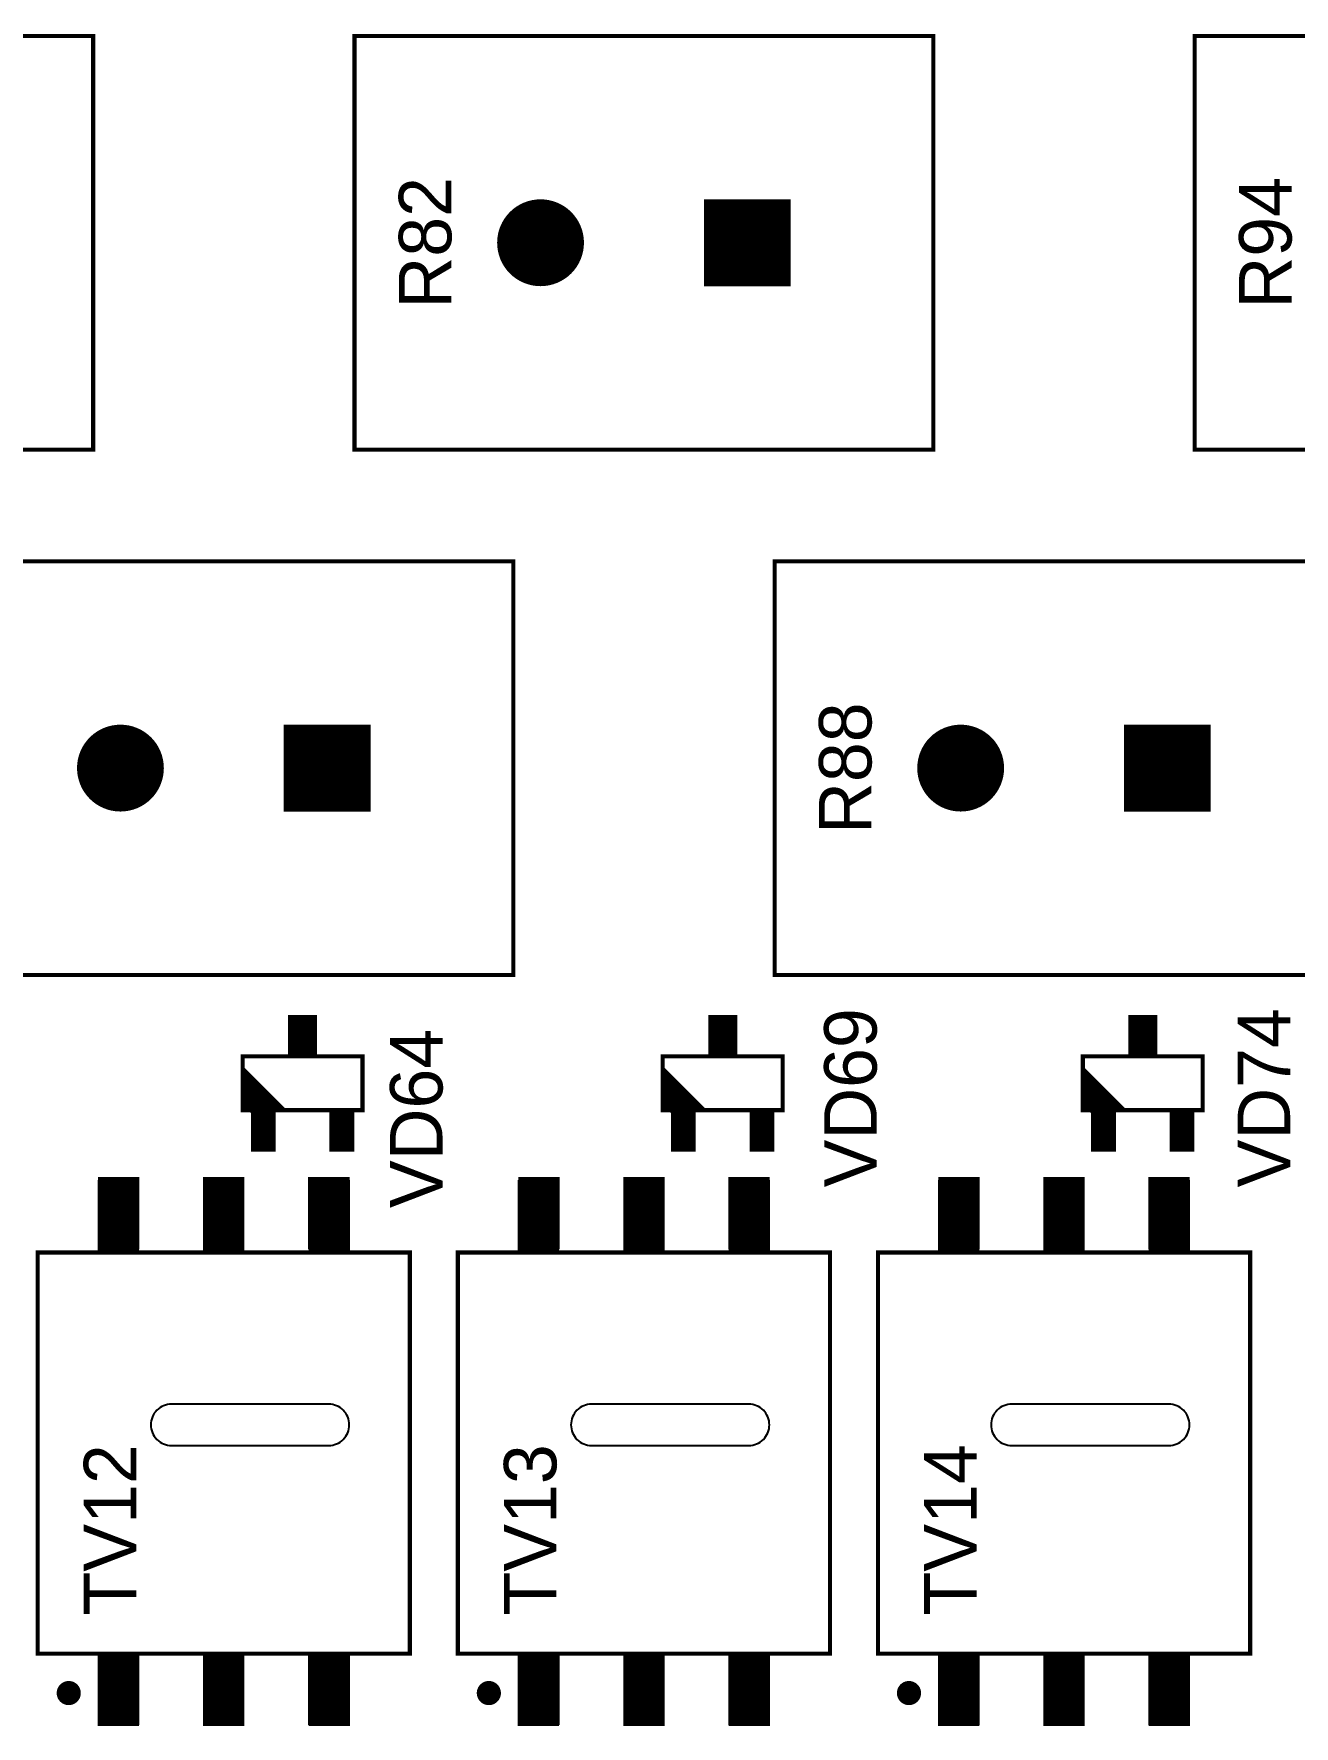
# Model space of a CAD drawing. Extents: x 25 to 880, y 8 to 306.
# Drawn here: x 255.5 to 293.6, y 154.8 to 206 of the extents above; entities that cross this region are included whole.
import ezdxf
from ezdxf.enums import TextEntityAlignment as Align

# ---------------------------------------------------------------- set-up
doc = ezdxf.new("R2010")
doc.units = 0
doc.header["$MEASUREMENT"] = 0
for name, color, linetype in [('BOARD', 7, 'Continuous'), ('TOP', 7, 'Continuous'), ('TOP_ASY', 7, 'Continuous')]:
    doc.layers.add(name, color=color, linetype=linetype)

msp = doc.modelspace()

# ---------------------------------------------------------------- linework, layer by layer
at = {"layer": 'BOARD'}
for points in [[(259.635, 163.3313), (264.385, 163.3313, 0.414214), (265.01, 163.9563, 0.414214), (264.385, 164.5813), (259.635, 164.5813, 0.414214), (259.01, 163.9563, 0.414214)], [(272.335, 163.3313), (277.085, 163.3313, 0.414214), (277.71, 163.9563, 0.414214), (277.085, 164.5813), (272.335, 164.5813, 0.414214), (271.71, 163.9563, 0.414214)], [(285.035, 163.3313), (289.785, 163.3313, 0.414214), (290.41, 163.9563, 0.414214), (289.785, 164.5813), (285.035, 164.5813, 0.414214), (284.41, 163.9563, 0.414214)]]:
    msp.add_lwpolyline(points, format="xyb", close=True, dxfattribs=at)
at = {"layer": 'TOP', "const_width": 0.125}
for points in [[(271.9475, 199.675, 1), (269.635, 199.675, 1)], [(259.2475, 183.8, 1), (256.935, 183.8, 1)], [(284.6475, 183.8, 1), (282.335, 183.8, 1)]]:
    msp.add_lwpolyline(points, format="xyb", close=True, dxfattribs=at)
for points in [[(269.9225, 198.9125), (269.9225, 200.4375)], [(270.0475, 198.79), (270.0475, 200.56)], [(270.1725, 198.6987), (270.1725, 200.6512)], [(270.2975, 198.63), (270.2975, 200.72)], [(270.4225, 198.58), (270.4225, 200.77)], [(270.5475, 198.545), (270.5475, 200.805)], [(270.6725, 198.525), (270.6725, 200.825)], [(270.7975, 198.52), (270.7975, 200.83)], [(270.9225, 198.5262), (270.9225, 200.8237)], [(271.0475, 198.5487), (271.0475, 200.8013)], [(271.1725, 198.5838), (271.1725, 200.7662)], [(271.2975, 198.6362), (271.2975, 200.7137)], [(271.4225, 198.7075), (271.4225, 200.6425)], [(271.5475, 198.8012), (271.5475, 200.5487)], [(271.6725, 198.9275), (271.6725, 200.4225)], [(275.9225, 198.5188), (275.9225, 200.8313)], [(276.0475, 198.5188), (276.0475, 200.8313)], [(276.1725, 198.5188), (276.1725, 200.8313)], [(276.2975, 198.5188), (276.2975, 200.8313)], [(276.4225, 198.5188), (276.4225, 200.8313)], [(276.5475, 198.5188), (276.5475, 200.8313)], [(276.6725, 198.5188), (276.6725, 200.8313)], [(276.7975, 198.5188), (276.7975, 200.8313)], [(276.9225, 198.5188), (276.9225, 200.8313)], [(277.0475, 198.5188), (277.0475, 200.8313)], [(277.1725, 198.5188), (277.1725, 200.8313)], [(277.2975, 198.5188), (277.2975, 200.8313)], [(277.4225, 198.5188), (277.4225, 200.8313)], [(277.5475, 198.5188), (277.5475, 200.8313)], [(277.6725, 198.5188), (277.6725, 200.8313)], [(277.7975, 198.5188), (277.7975, 200.8313)], [(277.9225, 198.5188), (277.9225, 200.8313)], [(278.0475, 198.5188), (278.0475, 200.8313)], [(278.1725, 198.5188), (278.1725, 200.8313)], [(269.6725, 199.3837), (269.6725, 199.9662)], [(269.7975, 199.085), (269.7975, 200.265)], [(271.7975, 199.1062), (271.7975, 200.2438)], [(271.9225, 199.4363), (271.9225, 199.9137)], [(257.2975, 182.96), (257.2975, 184.64)], [(257.4225, 182.8575), (257.4225, 184.7425)], [(257.5475, 182.78), (257.5475, 184.82)], [(257.6725, 182.7225), (257.6725, 184.8775)], [(257.7975, 182.6825), (257.7975, 184.9175)], [(257.9225, 182.6562), (257.9225, 184.9437)], [(258.0475, 182.645), (258.0475, 184.955)], [(258.1725, 182.6475), (258.1725, 184.9525)], [(258.2975, 182.6625), (258.2975, 184.9375)], [(258.4225, 182.6925), (258.4225, 184.9075)], [(258.5475, 182.7388), (258.5475, 184.8613)], [(258.6725, 182.8013), (258.6725, 184.7988)], [(258.7975, 182.885), (258.7975, 184.715)], [(258.9225, 182.9975), (258.9225, 184.6025)], [(263.2975, 182.6438), (263.2975, 184.9563)], [(263.4225, 182.6438), (263.4225, 184.9563)], [(263.5475, 182.6438), (263.5475, 184.9563)], [(263.6725, 182.6438), (263.6725, 184.9563)], [(263.7975, 182.6438), (263.7975, 184.9563)], [(263.9225, 182.6438), (263.9225, 184.9563)], [(264.0475, 182.6438), (264.0475, 184.9563)], [(264.1725, 182.6438), (264.1725, 184.9563)], [(264.2975, 182.6438), (264.2975, 184.9563)], [(264.4225, 182.6438), (264.4225, 184.9563)], [(264.5475, 182.6438), (264.5475, 184.9563)], [(264.6725, 182.6438), (264.6725, 184.9563)], [(264.7975, 182.6438), (264.7975, 184.9563)], [(264.9225, 182.6438), (264.9225, 184.9563)], [(265.0475, 182.6438), (265.0475, 184.9563)], [(265.1725, 182.6438), (265.1725, 184.9563)], [(265.2975, 182.6438), (265.2975, 184.9563)], [(265.4225, 182.6438), (265.4225, 184.9563)], [(282.6725, 182.9837), (282.6725, 184.6163)], [(282.7975, 182.875), (282.7975, 184.725)], [(282.9225, 182.7937), (282.9225, 184.8063)], [(283.0475, 182.7325), (283.0475, 184.8675)], [(283.1725, 182.6887), (283.1725, 184.9112)], [(283.2975, 182.6612), (283.2975, 184.9387)], [(283.4225, 182.6463), (283.4225, 184.9538)], [(283.5475, 182.6463), (283.5475, 184.9538)], [(283.6725, 182.6587), (283.6725, 184.9412)], [(283.7975, 182.6863), (283.7975, 184.9137)], [(283.9225, 182.7275), (283.9225, 184.8725)], [(284.0475, 182.7875), (284.0475, 184.8125)], [(284.1725, 182.8663), (284.1725, 184.7337)], [(284.2975, 182.9712), (284.2975, 184.6287)], [(288.6725, 182.6438), (288.6725, 184.9563)], [(288.7975, 182.6438), (288.7975, 184.9563)], [(288.9225, 182.6438), (288.9225, 184.9563)], [(289.0475, 182.6438), (289.0475, 184.9563)], [(289.1725, 182.6438), (289.1725, 184.9563)], [(289.2975, 182.6438), (289.2975, 184.9563)], [(289.4225, 182.6438), (289.4225, 184.9563)], [(289.5475, 182.6438), (289.5475, 184.9563)], [(289.6725, 182.6438), (289.6725, 184.9563)], [(289.7975, 182.6438), (289.7975, 184.9563)], [(289.9225, 182.6438), (289.9225, 184.9563)], [(290.0475, 182.6438), (290.0475, 184.9563)], [(290.1725, 182.6438), (290.1725, 184.9563)], [(290.2975, 182.6438), (290.2975, 184.9563)], [(290.4225, 182.6438), (290.4225, 184.9563)], [(290.5475, 182.6438), (290.5475, 184.9563)], [(290.6725, 182.6438), (290.6725, 184.9563)], [(290.7975, 182.6438), (290.7975, 184.9563)], [(257.0475, 183.3038), (257.0475, 184.2962)], [(257.1725, 183.0987), (257.1725, 184.5012)], [(259.0475, 183.15), (259.0475, 184.45)], [(259.1725, 183.3913), (259.1725, 184.2088)], [(282.4225, 183.36), (282.4225, 184.24)], [(282.5475, 183.1325), (282.5475, 184.4675)], [(284.4225, 183.115), (284.4225, 184.485)], [(284.5475, 183.33), (284.5475, 184.27)], [(263.2975, 175.15), (263.2975, 176.275)], [(263.4225, 175.15), (263.4225, 176.275)], [(263.5475, 175.15), (263.5475, 176.275)], [(263.6725, 175.15), (263.6725, 176.275)], [(263.7975, 175.15), (263.7975, 176.275)], [(276.0475, 175.15), (276.0475, 176.275)], [(276.1725, 175.15), (276.1725, 176.275)], [(276.2975, 175.15), (276.2975, 176.275)], [(276.4225, 175.15), (276.4225, 176.275)], [(276.5475, 175.15), (276.5475, 176.275)], [(288.7975, 175.15), (288.7975, 176.275)], [(288.9225, 175.15), (288.9225, 176.275)], [(289.0475, 175.15), (289.0475, 176.275)], [(289.1725, 175.15), (289.1725, 176.275)], [(289.2975, 175.15), (289.2975, 176.275)], [(262.1725, 172.275), (262.1725, 173.4)], [(262.2975, 172.275), (262.2975, 173.4)], [(262.4225, 172.275), (262.4225, 173.4)], [(262.5475, 172.275), (262.5475, 173.4)], [(262.6725, 172.275), (262.6725, 173.4)], [(264.5475, 172.275), (264.5475, 173.4)], [(264.6725, 172.275), (264.6725, 173.4)], [(264.7975, 172.275), (264.7975, 173.4)], [(264.9225, 172.275), (264.9225, 173.4)], [(265.0475, 172.275), (265.0475, 173.4)], [(274.7975, 172.275), (274.7975, 173.4)], [(274.9225, 172.275), (274.9225, 173.4)], [(275.0475, 172.275), (275.0475, 173.4)], [(275.1725, 172.275), (275.1725, 173.4)], [(275.2975, 172.275), (275.2975, 173.4)], [(275.4225, 172.275), (275.4225, 173.4)], [(277.1725, 172.275), (277.1725, 173.4)], [(277.2975, 172.275), (277.2975, 173.4)], [(277.4225, 172.275), (277.4225, 173.4)], [(277.5475, 172.275), (277.5475, 173.4)], [(277.6725, 172.275), (277.6725, 173.4)], [(277.7975, 172.275), (277.7975, 173.4)], [(287.5475, 172.275), (287.5475, 173.4)], [(287.6725, 172.275), (287.6725, 173.4)], [(287.7975, 172.275), (287.7975, 173.4)], [(287.9225, 172.275), (287.9225, 173.4)], [(288.0475, 172.275), (288.0475, 173.4)], [(289.9225, 172.275), (289.9225, 173.4)], [(290.0475, 172.275), (290.0475, 173.4)], [(290.1725, 172.275), (290.1725, 173.4)], [(290.2975, 172.275), (290.2975, 173.4)], [(290.4225, 172.275), (290.4225, 173.4)], [(257.5475, 169.3187), (257.5475, 171.3812)], [(257.6725, 169.3187), (257.6725, 171.3812)], [(257.7975, 169.3187), (257.7975, 171.3812)], [(257.9225, 169.3187), (257.9225, 171.3812)], [(258.0475, 169.3187), (258.0475, 171.3812)], [(258.1725, 169.3187), (258.1725, 171.3812)], [(258.2975, 169.3187), (258.2975, 171.3812)], [(258.4225, 169.3187), (258.4225, 171.3812)], [(258.5475, 169.3187), (258.5475, 171.3812)], [(260.6725, 169.3187), (260.6725, 171.3812)], [(260.7975, 169.3187), (260.7975, 171.3812)], [(260.9225, 169.3187), (260.9225, 171.3812)], [(261.0475, 169.3187), (261.0475, 171.3812)], [(261.1725, 169.3187), (261.1725, 171.3812)], [(261.2975, 169.3187), (261.2975, 171.3812)], [(261.4225, 169.3187), (261.4225, 171.3812)], [(261.5475, 169.3187), (261.5475, 171.3812)], [(261.6725, 169.3187), (261.6725, 171.3812)], [(263.9225, 169.3187), (263.9225, 171.3812)], [(264.0475, 169.3187), (264.0475, 171.3812)], [(264.1725, 169.3187), (264.1725, 171.3812)], [(264.2975, 169.3187), (264.2975, 171.3812)], [(264.4225, 169.3187), (264.4225, 171.3812)], [(264.5475, 169.3187), (264.5475, 171.3812)], [(264.6725, 169.3187), (264.6725, 171.3812)], [(264.7975, 169.3187), (264.7975, 171.3812)], [(264.9225, 169.3187), (264.9225, 171.3812)], [(270.2975, 169.3187), (270.2975, 171.3812)], [(270.4225, 169.3187), (270.4225, 171.3812)], [(270.5475, 169.3187), (270.5475, 171.3812)], [(270.6725, 169.3187), (270.6725, 171.3812)], [(270.7975, 169.3187), (270.7975, 171.3812)], [(270.9225, 169.3187), (270.9225, 171.3812)], [(271.0475, 169.3187), (271.0475, 171.3812)], [(271.1725, 169.3187), (271.1725, 171.3812)], [(271.2975, 169.3187), (271.2975, 171.3812)], [(273.4225, 169.3187), (273.4225, 171.3812)], [(273.5475, 169.3187), (273.5475, 171.3812)], [(273.6725, 169.3187), (273.6725, 171.3812)], [(273.7975, 169.3187), (273.7975, 171.3812)], [(273.9225, 169.3187), (273.9225, 171.3812)], [(274.0475, 169.3187), (274.0475, 171.3812)], [(274.1725, 169.3187), (274.1725, 171.3812)], [(274.2975, 169.3187), (274.2975, 171.3812)], [(274.4225, 169.3187), (274.4225, 171.3812)], [(276.5475, 169.3187), (276.5475, 171.3812)], [(276.6725, 169.3187), (276.6725, 171.3812)], [(276.7975, 169.3187), (276.7975, 171.3812)], [(276.9225, 169.3187), (276.9225, 171.3812)], [(277.0475, 169.3187), (277.0475, 171.3812)], [(277.1725, 169.3187), (277.1725, 171.3812)], [(277.2975, 169.3187), (277.2975, 171.3812)], [(277.4225, 169.3187), (277.4225, 171.3812)], [(277.5475, 169.3187), (277.5475, 171.3812)], [(282.9225, 169.3187), (282.9225, 171.3812)], [(283.0475, 169.3187), (283.0475, 171.3812)], [(283.1725, 169.3187), (283.1725, 171.3812)], [(283.2975, 169.3187), (283.2975, 171.3812)], [(283.4225, 169.3187), (283.4225, 171.3812)], [(283.5475, 169.3187), (283.5475, 171.3812)], [(283.6725, 169.3187), (283.6725, 171.3812)], [(283.7975, 169.3187), (283.7975, 171.3812)], [(283.9225, 169.3187), (283.9225, 171.3812)], [(286.1725, 169.3187), (286.1725, 171.3812)], [(286.2975, 169.3187), (286.2975, 171.3812)], [(286.4225, 169.3187), (286.4225, 171.3812)], [(286.5475, 169.3187), (286.5475, 171.3812)], [(286.6725, 169.3187), (286.6725, 171.3812)], [(286.7975, 169.3187), (286.7975, 171.3812)], [(286.9225, 169.3187), (286.9225, 171.3812)], [(287.0475, 169.3187), (287.0475, 171.3812)], [(287.1725, 169.3187), (287.1725, 171.3812)], [(289.2975, 169.3187), (289.2975, 171.3812)], [(289.4225, 169.3187), (289.4225, 171.3812)], [(289.5475, 169.3187), (289.5475, 171.3812)], [(289.6725, 169.3187), (289.6725, 171.3812)], [(289.7975, 169.3187), (289.7975, 171.3812)], [(289.9225, 169.3187), (289.9225, 171.3812)], [(290.0475, 169.3187), (290.0475, 171.3812)], [(290.1725, 169.3187), (290.1725, 171.3812)], [(290.2975, 169.3187), (290.2975, 171.3812)], [(257.5475, 154.9437), (257.5475, 157.0062)], [(257.6725, 154.9437), (257.6725, 157.0062)], [(257.7975, 154.9437), (257.7975, 157.0062)], [(257.9225, 154.9437), (257.9225, 157.0062)], [(258.0475, 154.9437), (258.0475, 157.0062)], [(258.1725, 154.9437), (258.1725, 157.0062)], [(258.2975, 154.9437), (258.2975, 157.0062)], [(258.4225, 154.9437), (258.4225, 157.0062)], [(258.5475, 154.9437), (258.5475, 157.0062)], [(260.6725, 154.9437), (260.6725, 157.0062)], [(260.7975, 154.9437), (260.7975, 157.0062)], [(260.9225, 154.9437), (260.9225, 157.0062)], [(261.0475, 154.9437), (261.0475, 157.0062)], [(261.1725, 154.9437), (261.1725, 157.0062)], [(261.2975, 154.9437), (261.2975, 157.0062)], [(261.4225, 154.9437), (261.4225, 157.0062)], [(261.5475, 154.9437), (261.5475, 157.0062)], [(261.6725, 154.9437), (261.6725, 157.0062)], [(263.9225, 154.9437), (263.9225, 157.0062)], [(264.0475, 154.9437), (264.0475, 157.0062)], [(264.1725, 154.9437), (264.1725, 157.0062)], [(264.2975, 154.9437), (264.2975, 157.0062)], [(264.4225, 154.9437), (264.4225, 157.0062)], [(264.5475, 154.9437), (264.5475, 157.0062)], [(264.6725, 154.9437), (264.6725, 157.0062)], [(264.7975, 154.9437), (264.7975, 157.0062)], [(264.9225, 154.9437), (264.9225, 157.0062)], [(270.2975, 154.9437), (270.2975, 157.0062)], [(270.4225, 154.9437), (270.4225, 157.0062)], [(270.5475, 154.9437), (270.5475, 157.0062)], [(270.6725, 154.9437), (270.6725, 157.0062)], [(270.7975, 154.9437), (270.7975, 157.0062)], [(270.9225, 154.9437), (270.9225, 157.0062)], [(271.0475, 154.9437), (271.0475, 157.0062)], [(271.1725, 154.9437), (271.1725, 157.0062)], [(271.2975, 154.9437), (271.2975, 157.0062)], [(273.4225, 154.9437), (273.4225, 157.0062)], [(273.5475, 154.9437), (273.5475, 157.0062)], [(273.6725, 154.9437), (273.6725, 157.0062)], [(273.7975, 154.9437), (273.7975, 157.0062)], [(273.9225, 154.9437), (273.9225, 157.0062)], [(274.0475, 154.9437), (274.0475, 157.0062)], [(274.1725, 154.9437), (274.1725, 157.0062)], [(274.2975, 154.9437), (274.2975, 157.0062)], [(274.4225, 154.9437), (274.4225, 157.0062)], [(276.5475, 154.9437), (276.5475, 157.0062)], [(276.6725, 154.9437), (276.6725, 157.0062)], [(276.7975, 154.9437), (276.7975, 157.0062)], [(276.9225, 154.9437), (276.9225, 157.0062)], [(277.0475, 154.9437), (277.0475, 157.0062)], [(277.1725, 154.9437), (277.1725, 157.0062)], [(277.2975, 154.9437), (277.2975, 157.0062)], [(277.4225, 154.9437), (277.4225, 157.0062)], [(277.5475, 154.9437), (277.5475, 157.0062)], [(282.9225, 154.9437), (282.9225, 157.0062)], [(283.0475, 154.9437), (283.0475, 157.0062)], [(283.1725, 154.9437), (283.1725, 157.0062)], [(283.2975, 154.9437), (283.2975, 157.0062)], [(283.4225, 154.9437), (283.4225, 157.0062)], [(283.5475, 154.9437), (283.5475, 157.0062)], [(283.6725, 154.9437), (283.6725, 157.0062)], [(283.7975, 154.9437), (283.7975, 157.0062)], [(283.9225, 154.9437), (283.9225, 157.0062)], [(286.1725, 154.9437), (286.1725, 157.0062)], [(286.2975, 154.9437), (286.2975, 157.0062)], [(286.4225, 154.9437), (286.4225, 157.0062)], [(286.5475, 154.9437), (286.5475, 157.0062)], [(286.6725, 154.9437), (286.6725, 157.0062)], [(286.7975, 154.9437), (286.7975, 157.0062)], [(286.9225, 154.9437), (286.9225, 157.0062)], [(287.0475, 154.9437), (287.0475, 157.0062)], [(287.1725, 154.9437), (287.1725, 157.0062)], [(289.2975, 154.9437), (289.2975, 157.0062)], [(289.4225, 154.9437), (289.4225, 157.0062)], [(289.5475, 154.9437), (289.5475, 157.0062)], [(289.6725, 154.9437), (289.6725, 157.0062)], [(289.7975, 154.9437), (289.7975, 157.0062)], [(289.9225, 154.9437), (289.9225, 157.0062)], [(290.0475, 154.9437), (290.0475, 157.0062)], [(290.1725, 154.9437), (290.1725, 157.0062)], [(290.2975, 154.9437), (290.2975, 157.0062)]]:
    msp.add_lwpolyline(points, dxfattribs=at)
for points in [[(278.1975, 198.5188), (275.885, 198.5188), (275.885, 200.8313), (278.1975, 200.8313)], [(265.4975, 182.6438), (263.185, 182.6438), (263.185, 184.9563), (265.4975, 184.9563)], [(290.8975, 182.6438), (288.585, 182.6438), (288.585, 184.9563), (290.8975, 184.9563)], [(263.91, 175.15), (263.285, 175.15), (263.285, 176.275), (263.91, 176.275)], [(276.61, 175.15), (275.985, 175.15), (275.985, 176.275), (276.61, 176.275)], [(289.31, 175.15), (288.685, 175.15), (288.685, 176.275), (289.31, 176.275)], [(262.7225, 172.275), (262.0975, 172.275), (262.0975, 173.4), (262.7225, 173.4)], [(265.0975, 172.275), (264.4725, 172.275), (264.4725, 173.4), (265.0975, 173.4)], [(275.4225, 172.275), (274.7975, 172.275), (274.7975, 173.4), (275.4225, 173.4)], [(277.7975, 172.275), (277.1725, 172.275), (277.1725, 173.4), (277.7975, 173.4)], [(288.1225, 172.275), (287.4975, 172.275), (287.4975, 173.4), (288.1225, 173.4)], [(290.4975, 172.275), (289.8725, 172.275), (289.8725, 173.4), (290.4975, 173.4)], [(258.6037, 169.3187), (257.4787, 169.3187), (257.4787, 171.3812), (258.6037, 171.3812)], [(261.7787, 169.3187), (260.6537, 169.3187), (260.6537, 171.3812), (261.7787, 171.3812)], [(264.9537, 169.3187), (263.8287, 169.3187), (263.8287, 171.3812), (264.9537, 171.3812)], [(271.3037, 169.3187), (270.1787, 169.3187), (270.1787, 171.3812), (271.3037, 171.3812)], [(274.4787, 169.3187), (273.3537, 169.3187), (273.3537, 171.3812), (274.4787, 171.3812)], [(277.6538, 169.3187), (276.5287, 169.3187), (276.5287, 171.3812), (277.6538, 171.3812)], [(284.0037, 169.3187), (282.8787, 169.3187), (282.8787, 171.3812), (284.0037, 171.3812)], [(287.1787, 169.3187), (286.0537, 169.3187), (286.0537, 171.3812), (287.1787, 171.3812)], [(290.3537, 169.3187), (289.2287, 169.3187), (289.2287, 171.3812), (290.3537, 171.3812)], [(258.6037, 154.9437), (257.4787, 154.9437), (257.4787, 157.0062), (258.6037, 157.0062)], [(261.7787, 154.9437), (260.6537, 154.9437), (260.6537, 157.0062), (261.7787, 157.0062)], [(264.9537, 154.9437), (263.8287, 154.9437), (263.8287, 157.0062), (264.9537, 157.0062)], [(271.3037, 154.9437), (270.1787, 154.9437), (270.1787, 157.0062), (271.3037, 157.0062)], [(274.4787, 154.9437), (273.3537, 154.9437), (273.3537, 157.0062), (274.4787, 157.0062)], [(277.6538, 154.9437), (276.5287, 154.9437), (276.5287, 157.0062), (277.6538, 157.0062)], [(284.0037, 154.9437), (282.8787, 154.9437), (282.8787, 157.0062), (284.0037, 157.0062)], [(287.1787, 154.9437), (286.0537, 154.9437), (286.0537, 157.0062), (287.1787, 157.0062)], [(290.3537, 154.9437), (289.2287, 154.9437), (289.2287, 157.0062), (290.3537, 157.0062)]]:
    msp.add_lwpolyline(points, close=True, dxfattribs=at)
at = {"layer": 'TOP_ASY', "const_width": 0.125}
for points in [[(257.2662, 193.425), (239.7662, 193.425), (239.7662, 205.925), (257.2662, 205.925)], [(282.6662, 193.425), (265.1662, 193.425), (265.1662, 205.925), (282.6662, 205.925)], [(308.0662, 193.425), (290.5662, 193.425), (290.5662, 205.925), (308.0662, 205.925)], [(278.2912, 198.425), (275.7912, 198.425), (275.7912, 200.925), (278.2912, 200.925)], [(269.9662, 177.55), (252.4662, 177.55), (252.4662, 190.05), (269.9662, 190.05)], [(295.3662, 177.55), (277.8662, 177.55), (277.8662, 190.05), (295.3662, 190.05)], [(265.5912, 182.55), (263.0912, 182.55), (263.0912, 185.05), (265.5912, 185.05)], [(290.9912, 182.55), (288.4912, 182.55), (288.4912, 185.05), (290.9912, 185.05)], [(263.2225, 175.15), (263.2225, 176.275), (263.9725, 176.275), (263.9725, 175.15)], [(275.9225, 175.15), (275.9225, 176.275), (276.6725, 176.275), (276.6725, 175.15)], [(288.6225, 175.15), (288.6225, 176.275), (289.3725, 176.275), (289.3725, 175.15)], [(265.41, 173.4625), (261.785, 173.4625), (261.785, 175.0875), (265.41, 175.0875)], [(278.11, 173.4625), (274.485, 173.4625), (274.485, 175.0875), (278.11, 175.0875)], [(290.81, 173.4625), (287.185, 173.4625), (287.185, 175.0875), (290.81, 175.0875)], [(264.4725, 173.4), (264.4725, 172.275), (265.0975, 172.275), (265.0975, 173.4)], [(277.1725, 173.4), (277.1725, 172.275), (277.7975, 172.275), (277.7975, 173.4)], [(289.8725, 173.4), (289.8725, 172.275), (290.4975, 172.275), (290.4975, 173.4)], [(257.4662, 169.2875), (257.4662, 171.2875), (258.5913, 171.2875), (258.5913, 169.2875)], [(260.6537, 169.2875), (260.6537, 171.2875), (261.7787, 171.2875), (261.7787, 169.2875)], [(263.8412, 169.2875), (263.8412, 171.2875), (264.9662, 171.2875), (264.9662, 169.2875)], [(270.1662, 169.2875), (270.1662, 171.2875), (271.2912, 171.2875), (271.2912, 169.2875)], [(273.3537, 169.2875), (273.3537, 171.2875), (274.4787, 171.2875), (274.4787, 169.2875)], [(276.5412, 169.2875), (276.5412, 171.2875), (277.6662, 171.2875), (277.6662, 169.2875)], [(282.8662, 169.2875), (282.8662, 171.2875), (283.9912, 171.2875), (283.9912, 169.2875)], [(286.0537, 169.2875), (286.0537, 171.2875), (287.1787, 171.2875), (287.1787, 169.2875)], [(289.2412, 169.2875), (289.2412, 171.2875), (290.3662, 171.2875), (290.3662, 169.2875)], [(255.5912, 157.0375), (266.8412, 157.0375), (266.8412, 169.1625), (255.5912, 169.1625)], [(268.2912, 157.0375), (279.5412, 157.0375), (279.5412, 169.1625), (268.2912, 169.1625)], [(280.9912, 157.0375), (292.2412, 157.0375), (292.2412, 169.1625), (280.9912, 169.1625)], [(257.4662, 154.9125), (257.4662, 156.9125), (258.5913, 156.9125), (258.5913, 154.9125)], [(260.6537, 154.9125), (260.6537, 156.9125), (261.7787, 156.9125), (261.7787, 154.9125)], [(263.8412, 154.9125), (263.8412, 156.9125), (264.9662, 156.9125), (264.9662, 154.9125)], [(270.1662, 154.9125), (270.1662, 156.9125), (271.2912, 156.9125), (271.2912, 154.9125)], [(273.3537, 154.9125), (273.3537, 156.9125), (274.4787, 156.9125), (274.4787, 154.9125)], [(276.5412, 154.9125), (276.5412, 156.9125), (277.6662, 156.9125), (277.6662, 154.9125)], [(282.8662, 154.9125), (282.8662, 156.9125), (283.9912, 156.9125), (283.9912, 154.9125)], [(286.0537, 154.9125), (286.0537, 156.9125), (287.1787, 156.9125), (287.1787, 154.9125)], [(289.2412, 154.9125), (289.2412, 156.9125), (290.3662, 156.9125), (290.3662, 154.9125)]]:
    msp.add_lwpolyline(points, close=True, dxfattribs=at)
for points in [[(270.7912, 200.925, 1), (270.7912, 198.425, 1)], [(258.0912, 185.05, 1), (258.0912, 182.55, 1)], [(283.4912, 185.05, 1), (283.4912, 182.55, 1)], [(256.5287, 156.1525, 1), (256.5287, 155.5475, 1)], [(269.2287, 156.1525, 1), (269.2287, 155.5475, 1)], [(281.9287, 156.1525, 1), (281.9287, 155.5475, 1)]]:
    msp.add_lwpolyline(points, format="xyb", close=True, dxfattribs=at)
for points in [[(261.785, 174.7125), (263.035, 173.4625)], [(261.785, 174.5875), (262.91, 173.4625)], [(261.785, 174.4625), (262.785, 173.4625)], [(261.785, 174.3375), (262.66, 173.4625)], [(274.485, 174.7125), (275.735, 173.4625)], [(274.485, 174.5875), (275.61, 173.4625)], [(274.485, 174.4625), (275.485, 173.4625)], [(274.485, 174.3375), (275.36, 173.4625)], [(287.185, 174.7125), (288.435, 173.4625)], [(287.185, 174.5875), (288.31, 173.4625)], [(287.185, 174.4625), (288.185, 173.4625)], [(287.185, 174.3375), (288.06, 173.4625)], [(261.785, 174.2125), (262.535, 173.4625)], [(261.785, 174.0875), (262.41, 173.4625)], [(261.785, 173.9625), (262.285, 173.4625)], [(261.785, 173.8375), (262.16, 173.4625)], [(274.485, 174.2125), (275.235, 173.4625)], [(274.485, 174.0875), (275.11, 173.4625)], [(274.485, 173.9625), (274.985, 173.4625)], [(274.485, 173.8375), (274.86, 173.4625)], [(287.185, 174.2125), (287.935, 173.4625)], [(287.185, 174.0875), (287.81, 173.4625)], [(287.185, 173.9625), (287.685, 173.4625)], [(287.185, 173.8375), (287.56, 173.4625)], [(261.785, 173.7125), (262.0975, 173.4), (262.0975, 172.275), (262.7225, 172.275), (262.7225, 173.4), (262.0975, 173.4)], [(261.785, 173.5875), (261.91, 173.4625)], [(274.485, 173.7125), (274.7975, 173.4), (274.7975, 172.275), (275.4225, 172.275), (275.4225, 173.4), (274.7975, 173.4)], [(274.485, 173.5875), (274.61, 173.4625)], [(287.185, 173.7125), (287.4975, 173.4), (287.4975, 172.275), (288.1225, 172.275), (288.1225, 173.4), (287.4975, 173.4)], [(287.185, 173.5875), (287.31, 173.4625)], [(257.5475, 169.2875), (257.5475, 171.2875)], [(257.6725, 169.2875), (257.6725, 171.2875)], [(257.7975, 169.2875), (257.7975, 171.2875)], [(257.9225, 169.2875), (257.9225, 171.2875)], [(258.0475, 169.2875), (258.0475, 171.2875)], [(258.1725, 169.2875), (258.1725, 171.2875)], [(258.2975, 169.2875), (258.2975, 171.2875)], [(258.4225, 169.2875), (258.4225, 171.2875)], [(258.5475, 169.2875), (258.5475, 171.2875)], [(260.6725, 169.2875), (260.6725, 171.2875)], [(260.7975, 169.2875), (260.7975, 171.2875)], [(260.9225, 169.2875), (260.9225, 171.2875)], [(261.0475, 169.2875), (261.0475, 171.2875)], [(261.1725, 169.2875), (261.1725, 171.2875)], [(261.2975, 169.2875), (261.2975, 171.2875)], [(261.4225, 169.2875), (261.4225, 171.2875)], [(261.5475, 169.2875), (261.5475, 171.2875)], [(261.6725, 169.2875), (261.6725, 171.2875)], [(263.9225, 169.2875), (263.9225, 171.2875)], [(264.0475, 169.2875), (264.0475, 171.2875)], [(264.1725, 169.2875), (264.1725, 171.2875)], [(264.2975, 169.2875), (264.2975, 171.2875)], [(264.4225, 169.2875), (264.4225, 171.2875)], [(264.5475, 169.2875), (264.5475, 171.2875)], [(264.6725, 169.2875), (264.6725, 171.2875)], [(264.7975, 169.2875), (264.7975, 171.2875)], [(264.9225, 169.2875), (264.9225, 171.2875)], [(270.1725, 169.2875), (270.1725, 171.2875)], [(270.2975, 169.2875), (270.2975, 171.2875)], [(270.4225, 169.2875), (270.4225, 171.2875)], [(270.5475, 169.2875), (270.5475, 171.2875)], [(270.6725, 169.2875), (270.6725, 171.2875)], [(270.7975, 169.2875), (270.7975, 171.2875)], [(270.9225, 169.2875), (270.9225, 171.2875)], [(271.0475, 169.2875), (271.0475, 171.2875)], [(271.1725, 169.2875), (271.1725, 171.2875)], [(273.4225, 169.2875), (273.4225, 171.2875)], [(273.5475, 169.2875), (273.5475, 171.2875)], [(273.6725, 169.2875), (273.6725, 171.2875)], [(273.7975, 169.2875), (273.7975, 171.2875)], [(273.9225, 169.2875), (273.9225, 171.2875)], [(274.0475, 169.2875), (274.0475, 171.2875)], [(274.1725, 169.2875), (274.1725, 171.2875)], [(274.2975, 169.2875), (274.2975, 171.2875)], [(274.4225, 169.2875), (274.4225, 171.2875)], [(276.5475, 169.2875), (276.5475, 171.2875)], [(276.6725, 169.2875), (276.6725, 171.2875)], [(276.7975, 169.2875), (276.7975, 171.2875)], [(276.9225, 169.2875), (276.9225, 171.2875)], [(277.0475, 169.2875), (277.0475, 171.2875)], [(277.1725, 169.2875), (277.1725, 171.2875)], [(277.2975, 169.2875), (277.2975, 171.2875)], [(277.4225, 169.2875), (277.4225, 171.2875)], [(277.5475, 169.2875), (277.5475, 171.2875)], [(282.9225, 169.2875), (282.9225, 171.2875)], [(283.0475, 169.2875), (283.0475, 171.2875)], [(283.1725, 169.2875), (283.1725, 171.2875)], [(283.2975, 169.2875), (283.2975, 171.2875)], [(283.4225, 169.2875), (283.4225, 171.2875)], [(283.5475, 169.2875), (283.5475, 171.2875)], [(283.6725, 169.2875), (283.6725, 171.2875)], [(283.7975, 169.2875), (283.7975, 171.2875)], [(283.9225, 169.2875), (283.9225, 171.2875)], [(286.1725, 169.2875), (286.1725, 171.2875)], [(286.2975, 169.2875), (286.2975, 171.2875)], [(286.4225, 169.2875), (286.4225, 171.2875)], [(286.5475, 169.2875), (286.5475, 171.2875)], [(286.6725, 169.2875), (286.6725, 171.2875)], [(286.7975, 169.2875), (286.7975, 171.2875)], [(286.9225, 169.2875), (286.9225, 171.2875)], [(287.0475, 169.2875), (287.0475, 171.2875)], [(287.1725, 169.2875), (287.1725, 171.2875)], [(289.2975, 169.2875), (289.2975, 171.2875)], [(289.4225, 169.2875), (289.4225, 171.2875)], [(289.5475, 169.2875), (289.5475, 171.2875)], [(289.6725, 169.2875), (289.6725, 171.2875)], [(289.7975, 169.2875), (289.7975, 171.2875)], [(289.9225, 169.2875), (289.9225, 171.2875)], [(290.0475, 169.2875), (290.0475, 171.2875)], [(290.1725, 169.2875), (290.1725, 171.2875)], [(290.2975, 169.2875), (290.2975, 171.2875)], [(257.5475, 154.9125), (257.5475, 156.9125)], [(257.6725, 154.9125), (257.6725, 156.9125)], [(257.7975, 154.9125), (257.7975, 156.9125)], [(257.9225, 154.9125), (257.9225, 156.9125)], [(258.0475, 154.9125), (258.0475, 156.9125)], [(258.1725, 154.9125), (258.1725, 156.9125)], [(258.2975, 154.9125), (258.2975, 156.9125)], [(258.4225, 154.9125), (258.4225, 156.9125)], [(258.5475, 154.9125), (258.5475, 156.9125)], [(260.6725, 154.9125), (260.6725, 156.9125)], [(260.7975, 154.9125), (260.7975, 156.9125)], [(260.9225, 154.9125), (260.9225, 156.9125)], [(261.0475, 154.9125), (261.0475, 156.9125)], [(261.1725, 154.9125), (261.1725, 156.9125)], [(261.2975, 154.9125), (261.2975, 156.9125)], [(261.4225, 154.9125), (261.4225, 156.9125)], [(261.5475, 154.9125), (261.5475, 156.9125)], [(261.6725, 154.9125), (261.6725, 156.9125)], [(263.9225, 154.9125), (263.9225, 156.9125)], [(264.0475, 154.9125), (264.0475, 156.9125)], [(264.1725, 154.9125), (264.1725, 156.9125)], [(264.2975, 154.9125), (264.2975, 156.9125)], [(264.4225, 154.9125), (264.4225, 156.9125)], [(264.5475, 154.9125), (264.5475, 156.9125)], [(264.6725, 154.9125), (264.6725, 156.9125)], [(264.7975, 154.9125), (264.7975, 156.9125)], [(264.9225, 154.9125), (264.9225, 156.9125)], [(270.1725, 154.9125), (270.1725, 156.9125)], [(270.2975, 154.9125), (270.2975, 156.9125)], [(270.4225, 154.9125), (270.4225, 156.9125)], [(270.5475, 154.9125), (270.5475, 156.9125)], [(270.6725, 154.9125), (270.6725, 156.9125)], [(270.7975, 154.9125), (270.7975, 156.9125)], [(270.9225, 154.9125), (270.9225, 156.9125)], [(271.0475, 154.9125), (271.0475, 156.9125)], [(271.1725, 154.9125), (271.1725, 156.9125)], [(273.4225, 154.9125), (273.4225, 156.9125)], [(273.5475, 154.9125), (273.5475, 156.9125)], [(273.6725, 154.9125), (273.6725, 156.9125)], [(273.7975, 154.9125), (273.7975, 156.9125)], [(273.9225, 154.9125), (273.9225, 156.9125)], [(274.0475, 154.9125), (274.0475, 156.9125)], [(274.1725, 154.9125), (274.1725, 156.9125)], [(274.2975, 154.9125), (274.2975, 156.9125)], [(274.4225, 154.9125), (274.4225, 156.9125)], [(276.5475, 154.9125), (276.5475, 156.9125)], [(276.6725, 154.9125), (276.6725, 156.9125)], [(276.7975, 154.9125), (276.7975, 156.9125)], [(276.9225, 154.9125), (276.9225, 156.9125)], [(277.0475, 154.9125), (277.0475, 156.9125)], [(277.1725, 154.9125), (277.1725, 156.9125)], [(277.2975, 154.9125), (277.2975, 156.9125)], [(277.4225, 154.9125), (277.4225, 156.9125)], [(277.5475, 154.9125), (277.5475, 156.9125)], [(282.9225, 154.9125), (282.9225, 156.9125)], [(283.0475, 154.9125), (283.0475, 156.9125)], [(283.1725, 154.9125), (283.1725, 156.9125)], [(283.2975, 154.9125), (283.2975, 156.9125)], [(283.4225, 154.9125), (283.4225, 156.9125)], [(283.5475, 154.9125), (283.5475, 156.9125)], [(283.6725, 154.9125), (283.6725, 156.9125)], [(283.7975, 154.9125), (283.7975, 156.9125)], [(283.9225, 154.9125), (283.9225, 156.9125)], [(286.1725, 154.9125), (286.1725, 156.9125)], [(286.2975, 154.9125), (286.2975, 156.9125)], [(286.4225, 154.9125), (286.4225, 156.9125)], [(286.5475, 154.9125), (286.5475, 156.9125)], [(286.6725, 154.9125), (286.6725, 156.9125)], [(286.7975, 154.9125), (286.7975, 156.9125)], [(286.9225, 154.9125), (286.9225, 156.9125)], [(287.0475, 154.9125), (287.0475, 156.9125)], [(287.1725, 154.9125), (287.1725, 156.9125)], [(289.2975, 154.9125), (289.2975, 156.9125)], [(289.4225, 154.9125), (289.4225, 156.9125)], [(289.5475, 154.9125), (289.5475, 156.9125)], [(289.6725, 154.9125), (289.6725, 156.9125)], [(289.7975, 154.9125), (289.7975, 156.9125)], [(289.9225, 154.9125), (289.9225, 156.9125)], [(290.0475, 154.9125), (290.0475, 156.9125)], [(290.1725, 154.9125), (290.1725, 156.9125)], [(290.2975, 154.9125), (290.2975, 156.9125)], [(256.2975, 155.655), (256.2975, 156.045)], [(256.4225, 155.5675), (256.4225, 156.1325)], [(256.5475, 155.5488), (256.5475, 156.1512)], [(256.6725, 155.585), (256.6725, 156.115)], [(256.7975, 155.7113), (256.7975, 155.9888)], [(269.0475, 155.6087), (269.0475, 156.0912)], [(269.1725, 155.5538), (269.1725, 156.1463)], [(269.2975, 155.5562), (269.2975, 156.1438)], [(269.4225, 155.6188), (269.4225, 156.0813)], [(281.6725, 155.69), (281.6725, 156.01)], [(281.7975, 155.5775), (281.7975, 156.1225)], [(281.9225, 155.5488), (281.9225, 156.1512)], [(282.0475, 155.5725), (282.0475, 156.1275)], [(282.1725, 155.6712), (282.1725, 156.0288)]]:
    msp.add_lwpolyline(points, dxfattribs=at)

# ---------------------------------------------------------------- texts
at = {"layer": 'TOP_ASY', "width": 1.019685}
for s, p in [('R82', (268.095, 199.675)), ('R94', (293.495, 199.675)), ('R88', (280.795, 183.8)), ('VD69', (280.9525, 173.8375)), ('VD74', (293.4525, 173.8375)), ('VD64', (267.8275, 173.2125)), ('TV12', (258.5712, 160.7812)), ('TV13', (271.2713, 160.7812)), ('TV14', (283.9712, 160.7812))]:
    msp.add_text(s, height=1.5875, rotation=90, dxfattribs=at).set_placement(p, align=Align.CENTER)

doc.saveas('drawing.dxf')
